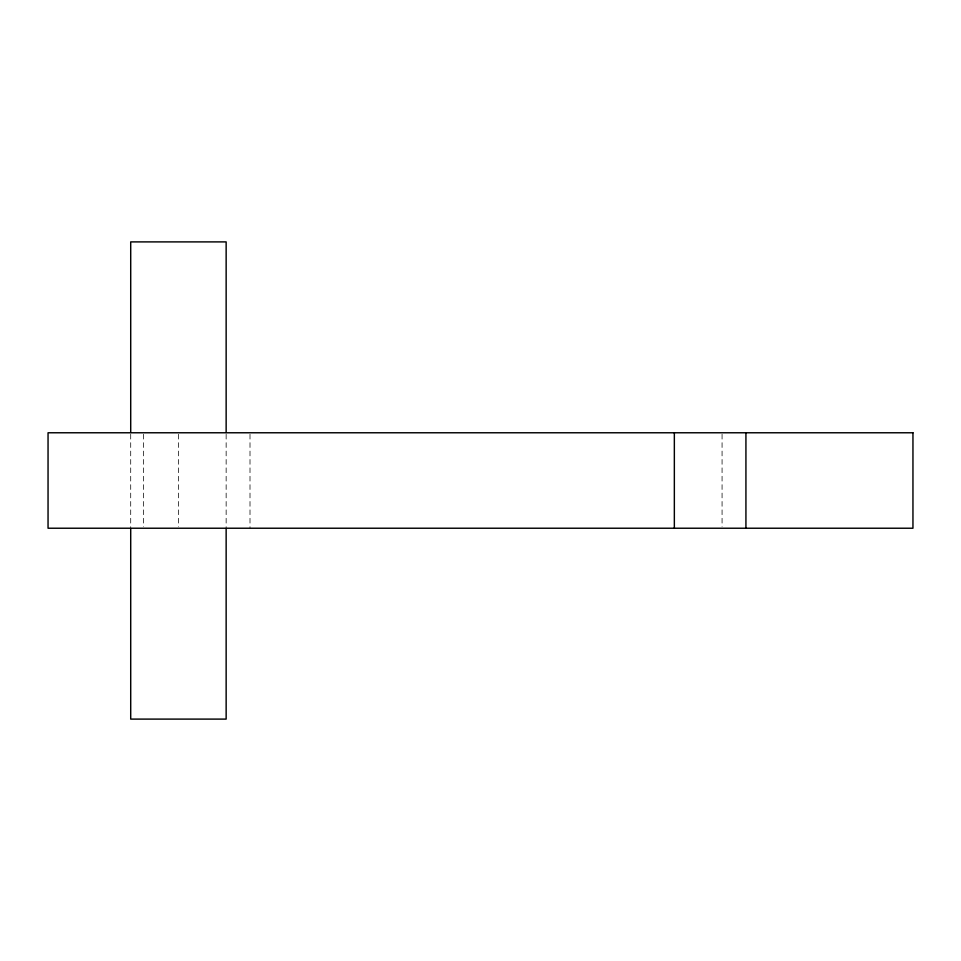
<?xml version="1.0" encoding="UTF-8"?>
<svg xmlns="http://www.w3.org/2000/svg" width="961" height="961" viewBox="0 0 961 961"><rect width="100%" height="100%" fill="white"/><g stroke="black" fill="none" stroke-linecap="round" stroke-linejoin="round"><path stroke-width="0.72" stroke-dasharray="4.8 3.6" d="M722.071 434.276L722.071 526.724M250.004 434.276L250.004 528.226M226.147 434.276L226.147 528.226M178.422 434.276L178.422 526.724M143.489 434.276L143.489 526.724M130.708 434.276L130.708 528.226"/><path stroke-width="1.44" d="M745.928 432.774L745.928 528.226M674.346 432.774L674.346 528.226M226.147 432.474L226.147 241.896L130.708 241.896L130.708 432.474M226.147 528.526L226.147 719.104L130.708 719.104L130.708 528.526M912.95 432.774L48.05 432.774L48.05 528.226L912.95 528.226L912.95 432.774"/></g></svg>
